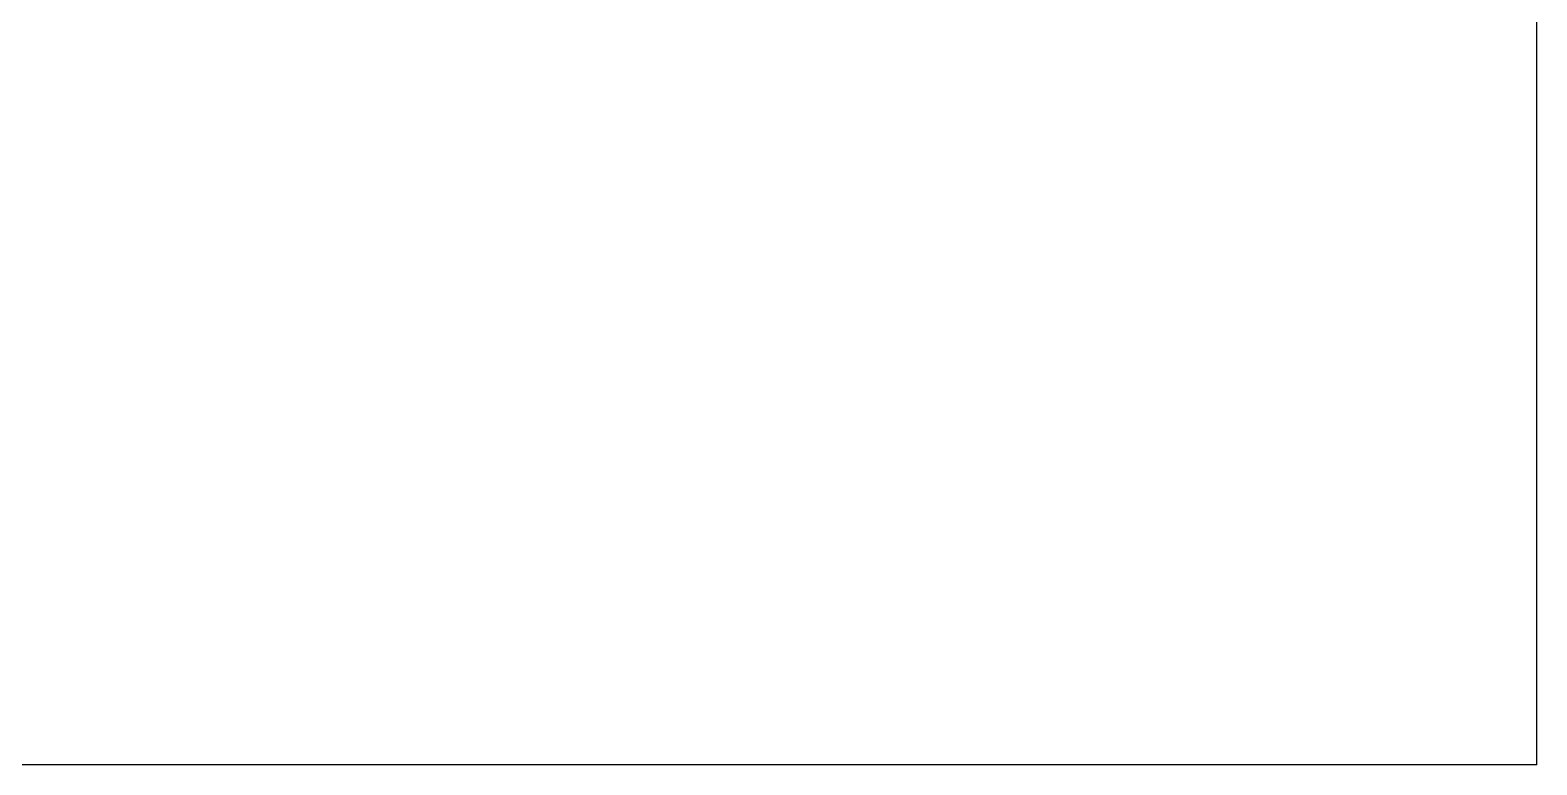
# Model space of a CAD drawing. Header units: millimetres. Extents: x 0 to 279, y 0 to 216.
# Drawn here: x 236.802 to 237.521, y 95.766 to 96.117 of the extents above; entities that cross this region are included whole.
import ezdxf

# ---------------------------------------------------------------- set-up
doc = ezdxf.new("R2010")
doc.units = ezdxf.units.MM
doc.layers.add('TITLE_BLOCK_TEXT', color=8, linetype='Continuous')

msp = doc.modelspace()

# ---------------------------------------------------------------- hatches: boundary and pattern name
at = {"layer": 'TITLE_BLOCK_TEXT', "linetype": 'Continuous', "lineweight": 18}
h = msp.add_hatch(dxfattribs=at)
h.set_pattern_fill('ANSI31', color=256, style=0)
edge = h.paths.add_edge_path(flags=0)
edge.add_line((236.23774, 95.76643), (237.52107, 95.76643))
edge.add_line((237.52107, 95.76643), (237.52107, 96.17084))
edge.add_spline(control_points=[(237.52107, 96.17084), (237.51747, 96.17421), (237.5139, 96.17748), (237.51034, 96.18077), (237.50679, 96.18405), (237.50324, 96.18734), (237.4997, 96.19064), (237.49262, 96.19724), (237.48557, 96.20388), (237.47857, 96.21056)], knot_values=[0, 0, 0, 0, 0.000087, 0.000087, 0.000087, 0.000174, 0.000174, 0.000174, 0.000349, 0.000349, 0.000349, 0.000349], weights=[1, 1, 1, 1, 1, 1, 1, 1, 1, 1], degree=3, periodic=0)
edge.add_ellipse((235.40441, 96.47809), major_axis=(3.48004, 0), ratio=0.0957843, start_angle=283.85472, end_angle=306.59796, ccw=False)
edge.add_line((236.23774, 96.15446), (236.23774, 95.76643))

# ---------------------------------------------------------------- linework, layer by layer
at = {"color": 7, "linetype": 'Continuous', "lineweight": 25}
for q in [(237.52107, 96.17084), (236.23774, 95.76643)]:
    msp.add_line((237.52107, 95.76643), q, dxfattribs=at)

doc.saveas('drawing.dxf')
